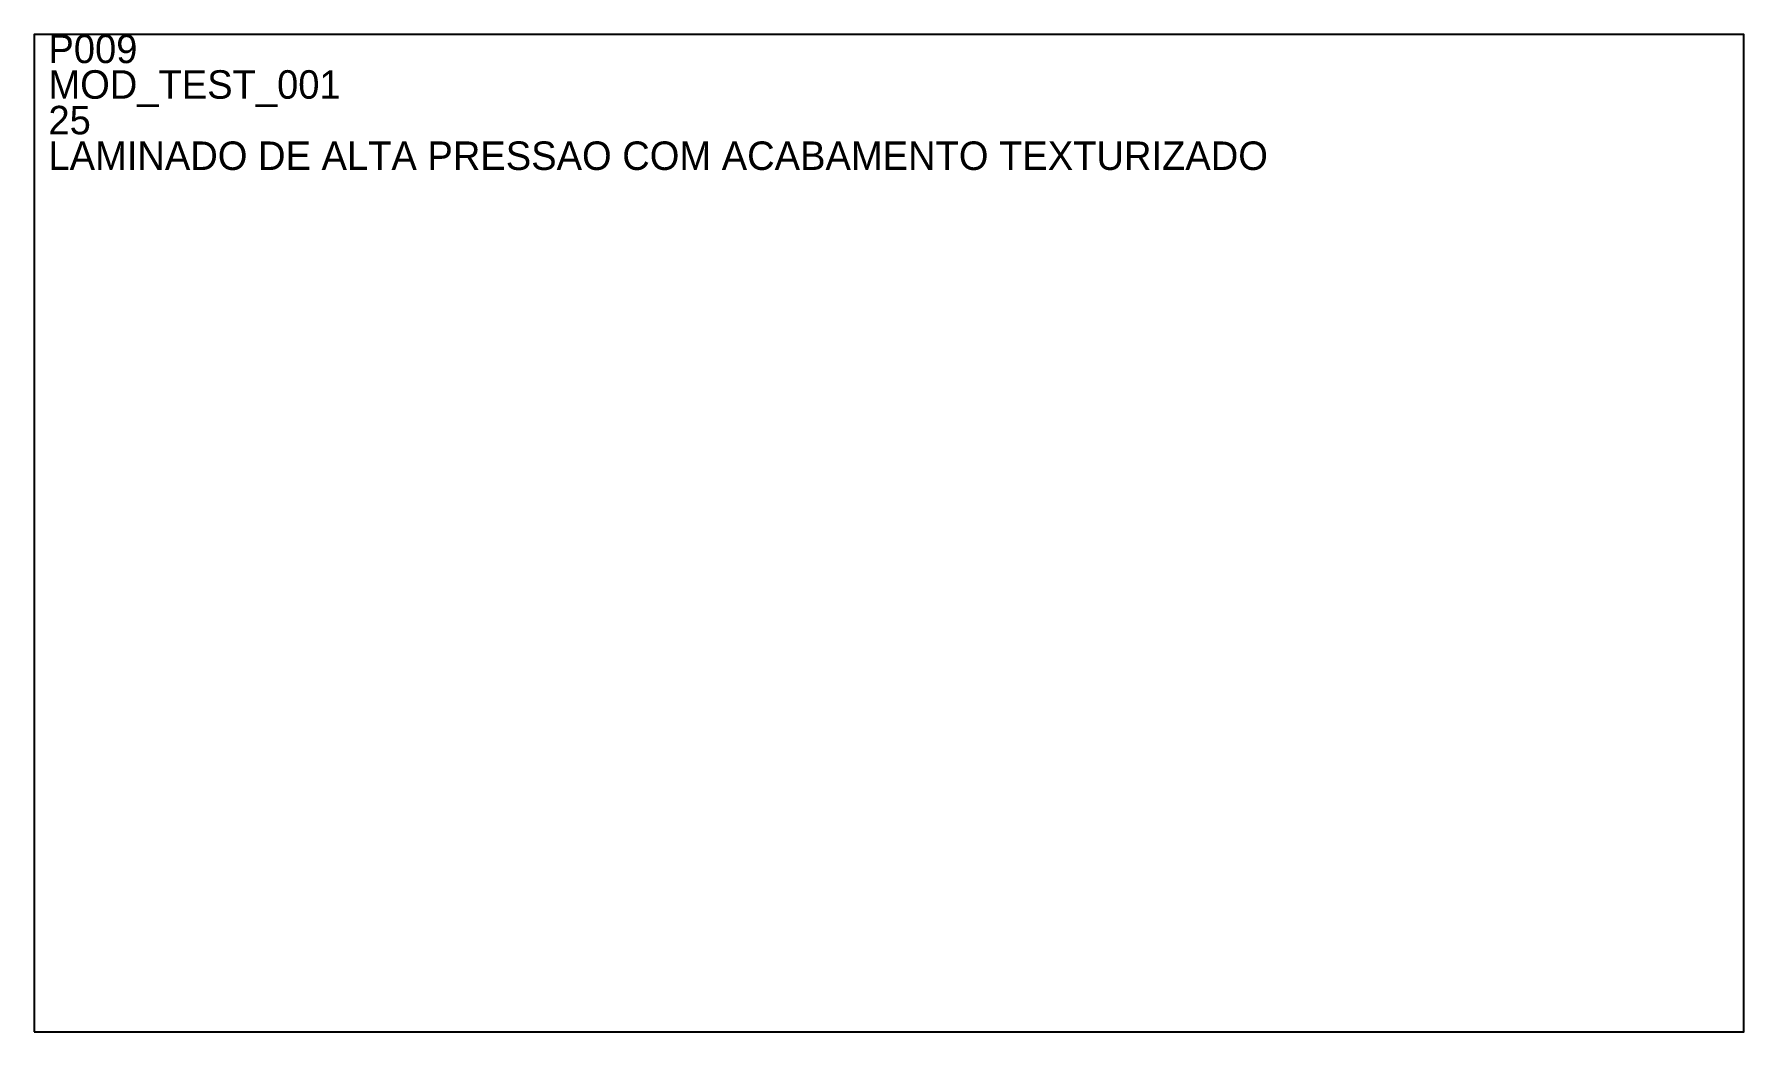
# Model space of a CAD drawing. Header units: millimetres. Extents: x 0 to 1200, y 0 to 700.
import ezdxf

# ---------------------------------------------------------------- set-up
doc = ezdxf.new("R2010")
doc.units = ezdxf.units.MM
doc.layers.add('CUT_OUT', color=1, linetype='CONTINUOUS')
doc.layers.add('TEXT_ID', color=7, linetype='CONTINUOUS')

# ---------------------------------------------------------------- blocks, each defined once
blk = doc.blocks.new('PART_INFO')
at = {"layer": 'TEXT_ID'}
for tag, p in [('PART_ID', (0, 0)), ('MODULE_ID', (0, -25)), ('THICKNESS_MM', (0, -50)), ('MATERIAL', (0, -75))]:
    blk.add_attdef(tag, p, '', height=20, dxfattribs=at)

msp = doc.modelspace()

# ---------------------------------------------------------------- linework, layer by layer
at = {"layer": 'CUT_OUT'}
msp.add_lwpolyline([(0, 0), (1200, 0), (1200, 700), (0, 700)], close=True, dxfattribs=at)

# ---------------------------------------------------------------- block references
at = {"layer": 'TEXT_ID'}
msp.add_blockref('PART_INFO', (10, 680), dxfattribs=at).add_auto_attribs({'PART_ID': 'P009', 'MODULE_ID': 'MOD_TEST_001', 'THICKNESS_MM': '25', 'MATERIAL': 'LAMINADO DE ALTA PRESSAO COM ACABAMENTO TEXTURIZADO'})

doc.saveas('drawing.dxf')
